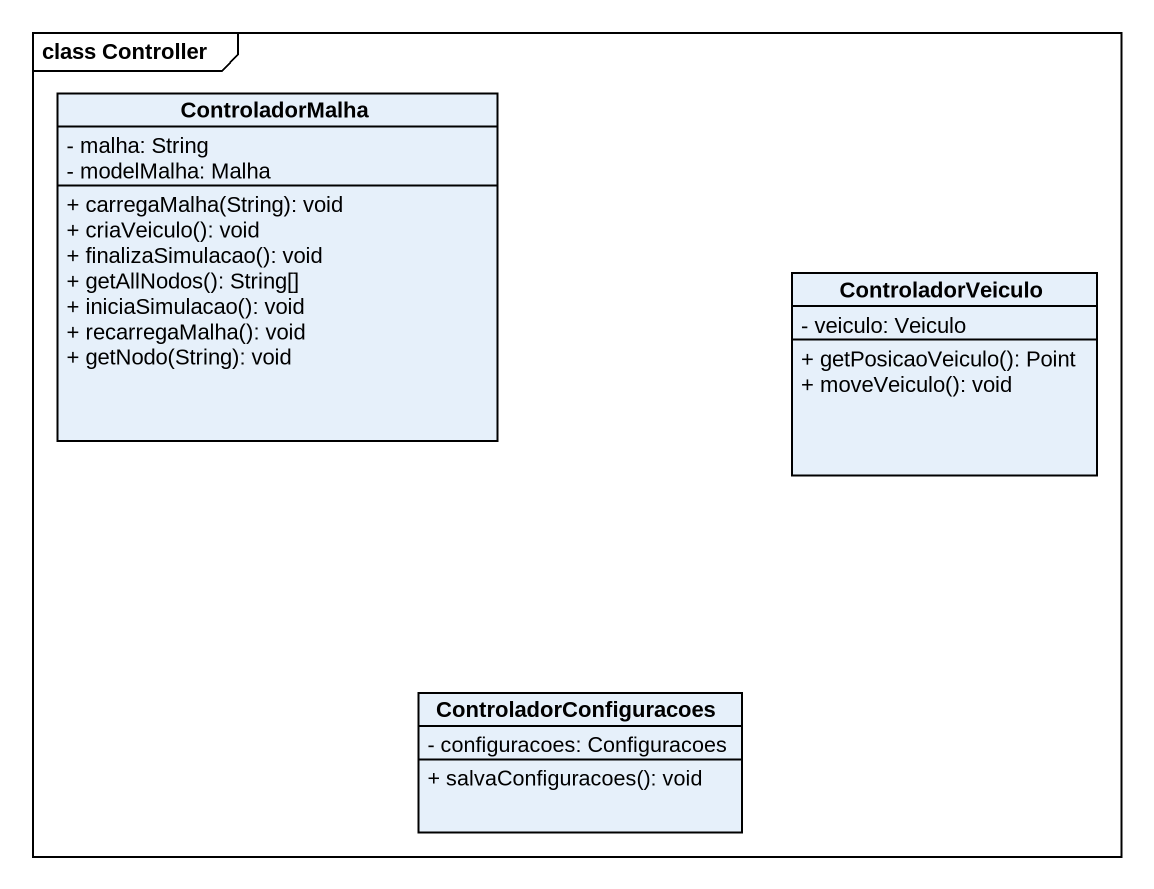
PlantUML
@startuml
mainframe class Controller
hide circle
hide empty members
skinparam classAttributeIconSize 0
class ControladorMalha {
  - malha: String
  - modelMalha: Malha
  + carregaMalha(String): void
  + criaVeiculo(): void
  + finalizaSimulacao(): void
  + getAllNodos(): String[]
  + iniciaSimulacao(): void
  + recarregaMalha(): void
  + getNodo(String): void
}
class ControladorVeiculo {
  - veiculo: Veiculo
  + getPosicaoVeiculo(): Point
  + moveVeiculo(): void
}
class ControladorConfiguracoes {
  - configuracoes: Configuracoes
  + salvaConfiguracoes(): void
}
@enduml
